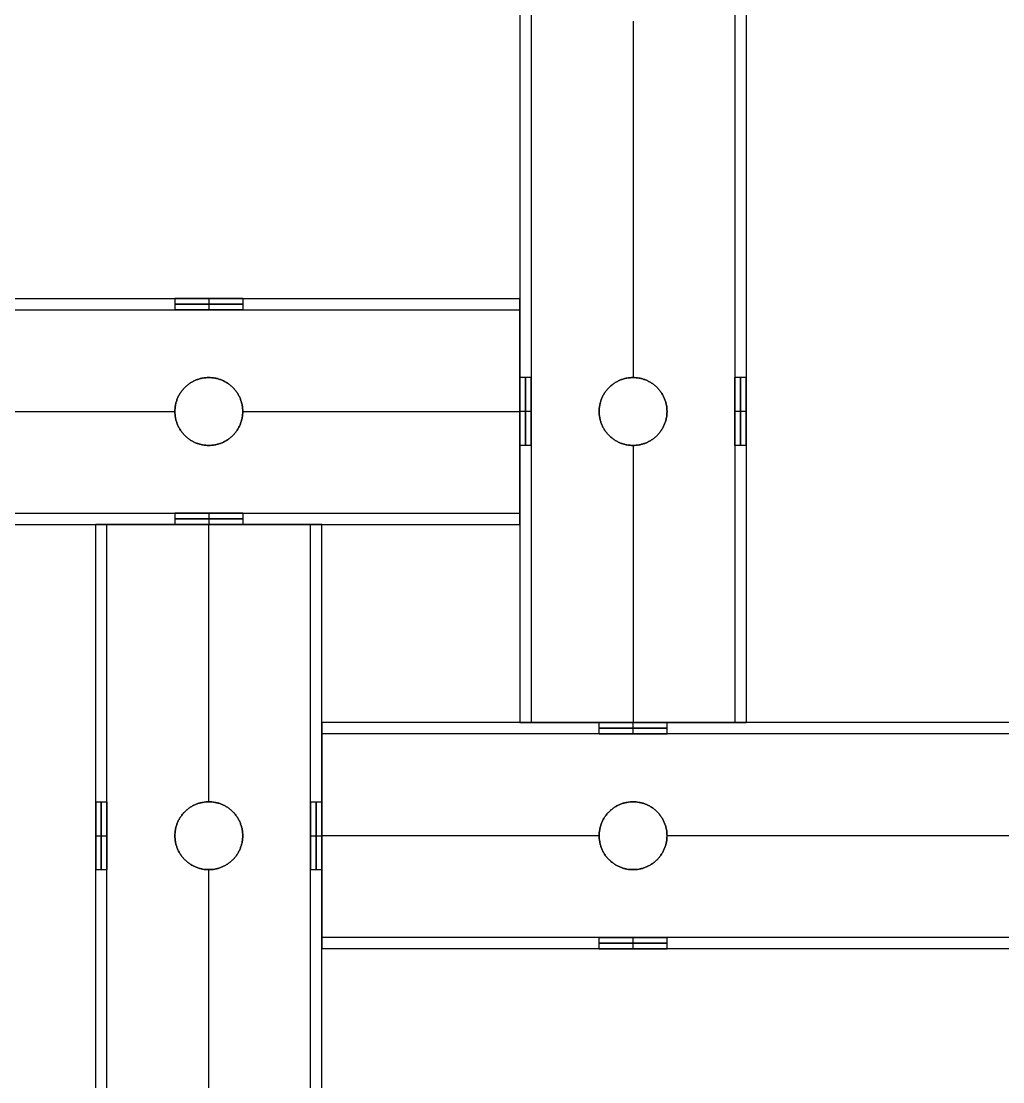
# Model space of a CAD drawing. Header units: millimetres. Extents: x 1279 to 9834, y -699 to 998.
# Drawn here: x 9105.7 to 9279.3, y -27.7 to 159.8 of the extents above; entities that cross this region are included whole.
import ezdxf

# ---------------------------------------------------------------- set-up
doc = ezdxf.new("R2010")
doc.units = ezdxf.units.MM
doc.header["$MEASUREMENT"] = 0
doc.layers.add('staal', color=7, linetype='Continuous', true_color=0x4c4c4c)

msp = doc.modelspace()

# ---------------------------------------------------------------- linework, layer by layer
at = {"layer": 'staal'}
for p, q in [((9132.89, 110.85, 1888.61), (9132.89, 108.85, 1888.61)), ((9138.89, 110.85, 1894.61), (9138.89, 108.85, 1894.61)), ((9138.89, 110.85, 1882.61), (9138.89, 108.85, 1882.61)), ((9144.89, 110.85, 1888.61), (9144.89, 108.85, 1888.61)), ((9193.89, 110.85, 1888.61), (9193.89, 108.85, 1888.61)), ((9138.89, 96.85, 1870.61), (9138.89, 96.85, 1868.61)), ((9138.89, 96.85, 1908.61), (9138.89, 96.85, 1906.61)), ((9195.89, 96.85, 1888.61), (9193.89, 96.85, 1888.61)), ((9213.89, 96.85, 1870.61), (9213.89, 96.85, 1868.61)), ((9213.89, 96.85, 1908.61), (9213.89, 96.85, 1906.61)), ((9233.89, 96.85, 1888.61), (9231.89, 96.85, 1888.61)), ((9132.89, 90.85, 1870.61), (9132.89, 90.85, 1868.61)), ((9132.89, 90.85, 1908.61), (9132.89, 90.85, 1906.61)), ((9144.89, 90.85, 1870.61), (9144.89, 90.85, 1868.61)), ((9144.89, 90.85, 1908.61), (9144.89, 90.85, 1906.61)), ((9193.89, 90.85, 1908.61), (9193.89, 90.85, 1906.61)), ((9193.89, 90.85, 1870.61), (9193.89, 90.85, 1868.61)), ((9195.89, 90.85, 1894.61), (9193.89, 90.85, 1894.61)), ((9195.89, 90.85, 1882.61), (9193.89, 90.85, 1882.61)), ((9207.89, 90.85, 1870.61), (9207.89, 90.85, 1868.61)), ((9207.89, 90.85, 1908.61), (9207.89, 90.85, 1906.61)), ((9219.89, 90.85, 1870.61), (9219.89, 90.85, 1868.61)), ((9219.89, 90.85, 1908.61), (9219.89, 90.85, 1906.61)), ((9233.89, 90.85, 1894.61), (9231.89, 90.85, 1894.61)), ((9233.89, 90.85, 1882.61), (9231.89, 90.85, 1882.61)), ((9138.89, 84.85, 1870.61), (9138.89, 84.85, 1868.61)), ((9138.89, 84.85, 1908.61), (9138.89, 84.85, 1906.61)), ((9195.89, 84.85, 1888.61), (9193.89, 84.85, 1888.61)), ((9213.89, 84.85, 1870.61), (9213.89, 84.85, 1868.61)), ((9213.89, 84.85, 1908.61), (9213.89, 84.85, 1906.61)), ((9233.89, 84.85, 1888.61), (9231.89, 84.85, 1888.61)), ((9132.89, 72.85, 1888.61), (9132.89, 70.85, 1888.61)), ((9138.89, 72.85, 1894.61), (9138.89, 70.85, 1894.61)), ((9138.89, 72.85, 1882.61), (9138.89, 70.85, 1882.61)), ((9144.89, 72.85, 1888.61), (9144.89, 70.85, 1888.61)), ((9193.89, 72.85, 1888.61), (9193.89, 70.85, 1888.61)), ((9118.89, 70.85, 1888.61), (9120.89, 70.85, 1888.61)), ((9138.89, 70.85, 1908.61), (9138.89, 70.85, 1906.61)), ((9138.89, 70.85, 1870.61), (9138.89, 70.85, 1868.61)), ((9156.89, 70.85, 1888.61), (9158.89, 70.85, 1888.61)), ((9158.89, 33.85, 1888.61), (9158.89, 35.85, 1888.61)), ((9195.89, 35.85, 1888.61), (9193.89, 35.85, 1888.61)), ((9207.89, 33.85, 1888.61), (9207.89, 35.85, 1888.61)), ((9213.89, 33.85, 1894.61), (9213.89, 35.85, 1894.61)), ((9213.89, 33.85, 1882.61), (9213.89, 35.85, 1882.61)), ((9213.89, 35.85, 1908.61), (9213.89, 35.85, 1906.61)), ((9213.89, 35.85, 1870.61), (9213.89, 35.85, 1868.61)), ((9219.89, 33.85, 1888.61), (9219.89, 35.85, 1888.61)), ((9233.89, 35.85, 1888.61), (9231.89, 35.85, 1888.61)), ((9118.89, 21.85, 1888.61), (9120.89, 21.85, 1888.61)), ((9138.89, 21.85, 1870.61), (9138.89, 21.85, 1868.61)), ((9138.89, 21.85, 1908.61), (9138.89, 21.85, 1906.61)), ((9156.89, 21.85, 1888.61), (9158.89, 21.85, 1888.61)), ((9213.89, 21.85, 1870.61), (9213.89, 21.85, 1868.61)), ((9213.89, 21.85, 1908.61), (9213.89, 21.85, 1906.61)), ((9118.89, 15.85, 1894.61), (9120.89, 15.85, 1894.61)), ((9118.89, 15.85, 1882.61), (9120.89, 15.85, 1882.61)), ((9132.89, 15.85, 1870.61), (9132.89, 15.85, 1868.61)), ((9132.89, 15.85, 1908.61), (9132.89, 15.85, 1906.61)), ((9144.89, 15.85, 1870.61), (9144.89, 15.85, 1868.61)), ((9144.89, 15.85, 1908.61), (9144.89, 15.85, 1906.61)), ((9156.89, 15.85, 1894.61), (9158.89, 15.85, 1894.61)), ((9156.89, 15.85, 1882.61), (9158.89, 15.85, 1882.61)), ((9158.89, 15.85, 1908.61), (9158.89, 15.85, 1906.61)), ((9158.89, 15.85, 1870.61), (9158.89, 15.85, 1868.61)), ((9207.89, 15.85, 1870.61), (9207.89, 15.85, 1868.61)), ((9207.89, 15.85, 1908.61), (9207.89, 15.85, 1906.61)), ((9219.89, 15.85, 1870.61), (9219.89, 15.85, 1868.61)), ((9219.89, 15.85, 1908.61), (9219.89, 15.85, 1906.61)), ((9118.89, 9.85, 1888.61), (9120.89, 9.85, 1888.61)), ((9138.89, 9.85, 1870.61), (9138.89, 9.85, 1868.61)), ((9138.89, 9.85, 1908.61), (9138.89, 9.85, 1906.61)), ((9156.89, 9.85, 1888.61), (9158.89, 9.85, 1888.61)), ((9213.89, 9.85, 1870.61), (9213.89, 9.85, 1868.61)), ((9213.89, 9.85, 1908.61), (9213.89, 9.85, 1906.61)), ((9158.89, -4.15, 1888.61), (9158.89, -2.15, 1888.61)), ((9207.89, -4.15, 1888.61), (9207.89, -2.15, 1888.61)), ((9213.89, -4.15, 1894.61), (9213.89, -2.15, 1894.61)), ((9213.89, -4.15, 1882.61), (9213.89, -2.15, 1882.61)), ((9219.89, -4.15, 1888.61), (9219.89, -2.15, 1888.61))]:
    msp.add_line(p, q, dxfattribs=at)
for points in [[(9193.89, 671.35, 1868.61), (9193.89, 353.6, 1868.61), (9193.89, 35.85, 1868.61)], [(9193.89, 671.35, 1908.61), (9193.89, 353.6, 1908.61), (9193.89, 35.85, 1908.61)], [(9195.89, 671.35, 1870.61), (9195.89, 353.6, 1870.61), (9195.89, 35.85, 1870.61)], [(9195.89, 671.35, 1906.61), (9195.89, 353.6, 1906.61), (9195.89, 35.85, 1906.61)], [(9231.89, 671.35, 1870.61), (9231.89, 353.6, 1870.61), (9231.89, 35.85, 1870.61)], [(9231.89, 671.35, 1906.61), (9231.89, 353.6, 1906.61), (9231.89, 35.85, 1906.61)], [(9233.89, 671.35, 1868.61), (9233.89, 353.6, 1868.61), (9233.89, 35.85, 1868.61)], [(9233.89, 671.35, 1908.61), (9233.89, 353.6, 1908.61), (9233.89, 35.85, 1908.61)], [(9193.89, 159.85, 1888.61), (9193.89, 128.35, 1888.61), (9193.89, 96.85, 1888.61)], [(9195.89, 159.85, 1888.61), (9195.89, 128.35, 1888.61), (9195.89, 96.85, 1888.61)], [(9213.89, 159.85, 1868.61), (9213.89, 128.35, 1868.61), (9213.89, 96.85, 1868.61)], [(9213.89, 159.85, 1908.61), (9213.89, 128.35, 1908.61), (9213.89, 96.85, 1908.61)], [(9213.89, 159.85, 1870.61), (9213.89, 128.35, 1870.61), (9213.89, 96.85, 1870.61)], [(9213.89, 159.85, 1906.61), (9213.89, 128.35, 1906.61), (9213.89, 96.85, 1906.61)], [(9231.89, 159.85, 1888.61), (9231.89, 128.35, 1888.61), (9231.89, 96.85, 1888.61)], [(9233.89, 159.85, 1888.61), (9233.89, 128.35, 1888.61), (9233.89, 96.85, 1888.61)], [(8558.39, 110.85, 1868.61), (8876.14, 110.85, 1868.61), (9193.89, 110.85, 1868.61)], [(8558.39, 110.85, 1908.61), (8876.14, 110.85, 1908.61), (9193.89, 110.85, 1908.61)], [(9069.89, 110.85, 1888.61), (9101.39, 110.85, 1888.61), (9132.89, 110.85, 1888.61)], [(9144.89, 110.85, 1888.61), (9169.39, 110.85, 1888.61), (9193.89, 110.85, 1888.61)], [(9193.89, 110.85, 1868.61), (9193.89, 90.85, 1868.61), (9193.89, 70.85, 1868.61)], [(9193.89, 70.85, 1908.61), (9193.89, 90.85, 1908.61), (9193.89, 110.85, 1908.61)], [(9193.89, 110.85, 1908.61), (9193.89, 110.85, 1888.61), (9193.89, 110.85, 1868.61)], [(8558.39, 108.85, 1870.61), (8876.14, 108.85, 1870.61), (9193.89, 108.85, 1870.61)], [(8558.39, 108.85, 1906.61), (8876.14, 108.85, 1906.61), (9193.89, 108.85, 1906.61)], [(9069.89, 108.85, 1888.61), (9101.39, 108.85, 1888.61), (9132.89, 108.85, 1888.61)], [(9144.89, 108.85, 1888.61), (9169.39, 108.85, 1888.61), (9193.89, 108.85, 1888.61)], [(9193.89, 72.85, 1870.61), (9193.89, 90.85, 1870.61), (9193.89, 108.85, 1870.61)], [(9193.89, 108.85, 1870.61), (9193.89, 108.85, 1888.61), (9193.89, 108.85, 1906.61)], [(9193.89, 108.85, 1906.61), (9193.89, 90.85, 1906.61), (9193.89, 72.85, 1906.61)], [(9069.89, 90.85, 1868.61), (9101.39, 90.85, 1868.61), (9132.89, 90.85, 1868.61)], [(9069.89, 90.85, 1908.61), (9101.39, 90.85, 1908.61), (9132.89, 90.85, 1908.61)], [(9069.89, 90.85, 1870.61), (9101.39, 90.85, 1870.61), (9132.89, 90.85, 1870.61)], [(9069.89, 90.85, 1906.61), (9101.39, 90.85, 1906.61), (9132.89, 90.85, 1906.61)], [(9144.89, 90.85, 1868.61), (9169.39, 90.85, 1868.61), (9193.89, 90.85, 1868.61)], [(9144.89, 90.85, 1908.61), (9169.39, 90.85, 1908.61), (9193.89, 90.85, 1908.61)], [(9144.89, 90.85, 1870.61), (9169.39, 90.85, 1870.61), (9193.89, 90.85, 1870.61)], [(9144.89, 90.85, 1906.61), (9169.39, 90.85, 1906.61), (9193.89, 90.85, 1906.61)], [(9193.89, 84.85, 1888.61), (9193.89, 60.35, 1888.61), (9193.89, 35.85, 1888.61)], [(9195.89, 84.85, 1888.61), (9195.89, 60.35, 1888.61), (9195.89, 35.85, 1888.61)], [(9213.89, 84.85, 1868.61), (9213.89, 60.35, 1868.61), (9213.89, 35.85, 1868.61)], [(9213.89, 84.85, 1908.61), (9213.89, 60.35, 1908.61), (9213.89, 35.85, 1908.61)], [(9213.89, 84.85, 1870.61), (9213.89, 60.35, 1870.61), (9213.89, 35.85, 1870.61)], [(9213.89, 84.85, 1906.61), (9213.89, 60.35, 1906.61), (9213.89, 35.85, 1906.61)], [(9231.89, 84.85, 1888.61), (9231.89, 60.35, 1888.61), (9231.89, 35.85, 1888.61)], [(9233.89, 84.85, 1888.61), (9233.89, 60.35, 1888.61), (9233.89, 35.85, 1888.61)], [(8558.39, 72.85, 1870.61), (8876.14, 72.85, 1870.61), (9193.89, 72.85, 1870.61)], [(8558.39, 72.85, 1906.61), (8876.14, 72.85, 1906.61), (9193.89, 72.85, 1906.61)], [(9069.89, 72.85, 1888.61), (9101.39, 72.85, 1888.61), (9132.89, 72.85, 1888.61)], [(9144.89, 72.85, 1888.61), (9169.39, 72.85, 1888.61), (9193.89, 72.85, 1888.61)], [(9193.89, 72.85, 1906.61), (9193.89, 72.85, 1888.61), (9193.89, 72.85, 1870.61)], [(8558.39, 70.85, 1868.61), (8876.14, 70.85, 1868.61), (9193.89, 70.85, 1868.61)], [(8558.39, 70.85, 1908.61), (8876.14, 70.85, 1908.61), (9193.89, 70.85, 1908.61)], [(9069.89, 70.85, 1888.61), (9101.39, 70.85, 1888.61), (9132.89, 70.85, 1888.61)], [(9118.89, 70.85, 1868.61), (9138.89, 70.85, 1868.61), (9158.89, 70.85, 1868.61)], [(9118.89, -564.65, 1868.61), (9118.89, -246.9, 1868.61), (9118.89, 70.85, 1868.61)], [(9118.89, -564.65, 1908.61), (9118.89, -246.9, 1908.61), (9118.89, 70.85, 1908.61)], [(9158.89, 70.85, 1908.61), (9138.89, 70.85, 1908.61), (9118.89, 70.85, 1908.61)], [(9118.89, 70.85, 1908.61), (9118.89, 70.85, 1888.61), (9118.89, 70.85, 1868.61)], [(9118.89, 21.85, 1888.61), (9118.89, 46.35, 1888.61), (9118.89, 70.85, 1888.61)], [(9120.89, -564.65, 1870.61), (9120.89, -246.9, 1870.61), (9120.89, 70.85, 1870.61)], [(9156.89, 70.85, 1870.61), (9138.89, 70.85, 1870.61), (9120.89, 70.85, 1870.61)], [(9120.89, -564.65, 1906.61), (9120.89, -246.9, 1906.61), (9120.89, 70.85, 1906.61)], [(9120.89, 70.85, 1870.61), (9120.89, 70.85, 1888.61), (9120.89, 70.85, 1906.61)], [(9120.89, 70.85, 1906.61), (9138.89, 70.85, 1906.61), (9156.89, 70.85, 1906.61)], [(9120.89, 21.85, 1888.61), (9120.89, 46.35, 1888.61), (9120.89, 70.85, 1888.61)], [(9138.89, 21.85, 1868.61), (9138.89, 46.35, 1868.61), (9138.89, 70.85, 1868.61)], [(9138.89, 21.85, 1908.61), (9138.89, 46.35, 1908.61), (9138.89, 70.85, 1908.61)], [(9138.89, 21.85, 1870.61), (9138.89, 46.35, 1870.61), (9138.89, 70.85, 1870.61)], [(9138.89, 21.85, 1906.61), (9138.89, 46.35, 1906.61), (9138.89, 70.85, 1906.61)], [(9144.89, 70.85, 1888.61), (9169.39, 70.85, 1888.61), (9193.89, 70.85, 1888.61)], [(9156.89, -564.65, 1870.61), (9156.89, -246.9, 1870.61), (9156.89, 70.85, 1870.61)], [(9156.89, 70.85, 1906.61), (9156.89, 70.85, 1888.61), (9156.89, 70.85, 1870.61)], [(9156.89, -564.65, 1906.61), (9156.89, -246.9, 1906.61), (9156.89, 70.85, 1906.61)], [(9156.89, 21.85, 1888.61), (9156.89, 46.35, 1888.61), (9156.89, 70.85, 1888.61)], [(9158.89, -564.65, 1868.61), (9158.89, -246.9, 1868.61), (9158.89, 70.85, 1868.61)], [(9158.89, -564.65, 1908.61), (9158.89, -246.9, 1908.61), (9158.89, 70.85, 1908.61)], [(9158.89, 70.85, 1868.61), (9158.89, 70.85, 1888.61), (9158.89, 70.85, 1908.61)], [(9158.89, 21.85, 1888.61), (9158.89, 46.35, 1888.61), (9158.89, 70.85, 1888.61)], [(9193.89, 70.85, 1868.61), (9193.89, 70.85, 1888.61), (9193.89, 70.85, 1908.61)], [(9794.39, 35.85, 1868.61), (9476.64, 35.85, 1868.61), (9158.89, 35.85, 1868.61)], [(9158.89, -4.15, 1868.61), (9158.89, 15.85, 1868.61), (9158.89, 35.85, 1868.61)], [(9794.39, 35.85, 1908.61), (9476.64, 35.85, 1908.61), (9158.89, 35.85, 1908.61)], [(9158.89, 35.85, 1868.61), (9158.89, 35.85, 1888.61), (9158.89, 35.85, 1908.61)], [(9158.89, 35.85, 1908.61), (9158.89, 15.85, 1908.61), (9158.89, -4.15, 1908.61)], [(9207.89, 35.85, 1888.61), (9183.39, 35.85, 1888.61), (9158.89, 35.85, 1888.61)], [(9233.89, 35.85, 1868.61), (9213.89, 35.85, 1868.61), (9193.89, 35.85, 1868.61)], [(9193.89, 35.85, 1868.61), (9193.89, 35.85, 1888.61), (9193.89, 35.85, 1908.61)], [(9193.89, 35.85, 1908.61), (9213.89, 35.85, 1908.61), (9233.89, 35.85, 1908.61)], [(9195.89, 35.85, 1906.61), (9195.89, 35.85, 1888.61), (9195.89, 35.85, 1870.61)], [(9195.89, 35.85, 1870.61), (9213.89, 35.85, 1870.61), (9231.89, 35.85, 1870.61)], [(9231.89, 35.85, 1906.61), (9213.89, 35.85, 1906.61), (9195.89, 35.85, 1906.61)], [(9282.89, 35.85, 1888.61), (9251.39, 35.85, 1888.61), (9219.89, 35.85, 1888.61)], [(9231.89, 35.85, 1870.61), (9231.89, 35.85, 1888.61), (9231.89, 35.85, 1906.61)], [(9233.89, 35.85, 1908.61), (9233.89, 35.85, 1888.61), (9233.89, 35.85, 1868.61)], [(9794.39, 33.85, 1870.61), (9476.64, 33.85, 1870.61), (9158.89, 33.85, 1870.61)], [(9158.89, 33.85, 1906.61), (9158.89, 33.85, 1888.61), (9158.89, 33.85, 1870.61)], [(9794.39, 33.85, 1906.61), (9476.64, 33.85, 1906.61), (9158.89, 33.85, 1906.61)], [(9158.89, 33.85, 1870.61), (9158.89, 15.85, 1870.61), (9158.89, -2.15, 1870.61)], [(9158.89, -2.15, 1906.61), (9158.89, 15.85, 1906.61), (9158.89, 33.85, 1906.61)], [(9207.89, 33.85, 1888.61), (9183.39, 33.85, 1888.61), (9158.89, 33.85, 1888.61)], [(9282.89, 33.85, 1888.61), (9251.39, 33.85, 1888.61), (9219.89, 33.85, 1888.61)], [(9207.89, 15.85, 1868.61), (9183.39, 15.85, 1868.61), (9158.89, 15.85, 1868.61)], [(9207.89, 15.85, 1908.61), (9183.39, 15.85, 1908.61), (9158.89, 15.85, 1908.61)], [(9207.89, 15.85, 1870.61), (9183.39, 15.85, 1870.61), (9158.89, 15.85, 1870.61)], [(9207.89, 15.85, 1906.61), (9183.39, 15.85, 1906.61), (9158.89, 15.85, 1906.61)], [(9282.89, 15.85, 1868.61), (9251.39, 15.85, 1868.61), (9219.89, 15.85, 1868.61)], [(9282.89, 15.85, 1908.61), (9251.39, 15.85, 1908.61), (9219.89, 15.85, 1908.61)], [(9282.89, 15.85, 1870.61), (9251.39, 15.85, 1870.61), (9219.89, 15.85, 1870.61)], [(9282.89, 15.85, 1906.61), (9251.39, 15.85, 1906.61), (9219.89, 15.85, 1906.61)], [(9118.89, -53.15, 1888.61), (9118.89, -21.65, 1888.61), (9118.89, 9.85, 1888.61)], [(9120.89, -53.15, 1888.61), (9120.89, -21.65, 1888.61), (9120.89, 9.85, 1888.61)], [(9138.89, -53.15, 1868.61), (9138.89, -21.65, 1868.61), (9138.89, 9.85, 1868.61)], [(9138.89, -53.15, 1908.61), (9138.89, -21.65, 1908.61), (9138.89, 9.85, 1908.61)], [(9138.89, -53.15, 1870.61), (9138.89, -21.65, 1870.61), (9138.89, 9.85, 1870.61)], [(9138.89, -53.15, 1906.61), (9138.89, -21.65, 1906.61), (9138.89, 9.85, 1906.61)], [(9156.89, -53.15, 1888.61), (9156.89, -21.65, 1888.61), (9156.89, 9.85, 1888.61)], [(9158.89, -53.15, 1888.61), (9158.89, -21.65, 1888.61), (9158.89, 9.85, 1888.61)], [(9794.39, -2.15, 1870.61), (9476.64, -2.15, 1870.61), (9158.89, -2.15, 1870.61)], [(9794.39, -2.15, 1906.61), (9476.64, -2.15, 1906.61), (9158.89, -2.15, 1906.61)], [(9158.89, -2.15, 1870.61), (9158.89, -2.15, 1888.61), (9158.89, -2.15, 1906.61)], [(9207.89, -2.15, 1888.61), (9183.39, -2.15, 1888.61), (9158.89, -2.15, 1888.61)], [(9282.89, -2.15, 1888.61), (9251.39, -2.15, 1888.61), (9219.89, -2.15, 1888.61)], [(9794.39, -4.15, 1868.61), (9476.64, -4.15, 1868.61), (9158.89, -4.15, 1868.61)], [(9794.39, -4.15, 1908.61), (9476.64, -4.15, 1908.61), (9158.89, -4.15, 1908.61)], [(9158.89, -4.15, 1908.61), (9158.89, -4.15, 1888.61), (9158.89, -4.15, 1868.61)], [(9207.89, -4.15, 1888.61), (9183.39, -4.15, 1888.61), (9158.89, -4.15, 1888.61)], [(9282.89, -4.15, 1888.61), (9251.39, -4.15, 1888.61), (9219.89, -4.15, 1888.61)]]:
    msp.add_open_spline(points, degree=2, dxfattribs=at)
for points, weights, knots in [([(9138.89, 110.85, 1894.61), (9144.89, 110.85, 1894.61), (9144.89, 110.85, 1888.61), (9144.89, 110.85, 1882.61), (9138.89, 110.85, 1882.61), (9132.89, 110.85, 1882.61), (9132.89, 110.85, 1888.61), (9132.89, 110.85, 1894.61), (9138.89, 110.85, 1894.61)], [1, 0.707106781187, 1, 0.707106781187, 1, 0.707106781187, 1, 0.707106781187, 1], [0, 0, 0, 7.853982, 7.853982, 15.707963, 15.707963, 23.561945, 23.561945, 31.415927, 31.415927, 31.415927]), ([(9138.89, 109.85, 1894.61), (9144.89, 109.85, 1894.61), (9144.89, 109.85, 1888.61), (9144.89, 109.85, 1882.61), (9138.89, 109.85, 1882.61), (9132.89, 109.85, 1882.61), (9132.89, 109.85, 1888.61), (9132.89, 109.85, 1894.61), (9138.89, 109.85, 1894.61)], [1, 0.707106781187, 1, 0.707106781187, 1, 0.707106781187, 1, 0.707106781187, 1], [0, 0, 0, 7.853982, 7.853982, 15.707963, 15.707963, 23.561945, 23.561945, 31.415927, 31.415927, 31.415927]), ([(9138.89, 108.85, 1894.61), (9132.89, 108.85, 1894.61), (9132.89, 108.85, 1888.61), (9132.89, 108.85, 1882.61), (9138.89, 108.85, 1882.61), (9144.89, 108.85, 1882.61), (9144.89, 108.85, 1888.61), (9144.89, 108.85, 1894.61), (9138.89, 108.85, 1894.61)], [1, 0.707106781187, 1, 0.707106781187, 1, 0.707106781187, 1, 0.707106851018, 0.999999860338], [-31.415927, -31.415927, -31.415927, -23.561944, -23.561944, -15.707962, -15.707962, -7.85398, -7.85398, 0, 0, 0]), ([(9138.89, 84.85, 1868.61), (9132.89, 84.85, 1868.61), (9132.89, 90.85, 1868.61), (9132.89, 96.85, 1868.61), (9138.89, 96.85, 1868.61), (9144.89, 96.85, 1868.61), (9144.89, 90.85, 1868.61), (9144.89, 84.85, 1868.61), (9138.89, 84.85, 1868.61)], [1, 0.707106781187, 1, 0.707106781187, 1, 0.707106781187, 1, 0.707106781187, 1], [-31.415927, -31.415927, -31.415927, -23.561945, -23.561945, -15.707963, -15.707963, -7.853982, -7.853982, 0, 0, 0]), ([(9138.89, 84.85, 1908.61), (9144.89, 84.85, 1908.61), (9144.89, 90.85, 1908.61), (9144.89, 96.85, 1908.61), (9138.89, 96.85, 1908.61), (9132.89, 96.85, 1908.61), (9132.89, 90.85, 1908.61), (9132.89, 84.85, 1908.61), (9138.89, 84.85, 1908.61)], [1, 0.707106781187, 1, 0.707106781187, 1, 0.707106781187, 1, 0.707106781187, 1], [0, 0, 0, 7.853982, 7.853982, 15.707963, 15.707963, 23.561945, 23.561945, 31.415927, 31.415927, 31.415927]), ([(9138.89, 84.85, 1870.61), (9144.89, 84.85, 1870.61), (9144.89, 90.85, 1870.61), (9144.89, 96.85, 1870.61), (9138.89, 96.85, 1870.61), (9132.89, 96.85, 1870.61), (9132.89, 90.85, 1870.61), (9132.89, 84.85, 1870.61), (9138.89, 84.85, 1870.61)], [1, 0.707106781187, 1, 0.707106781187, 1, 0.707106781187, 1, 0.707106781187, 1], [0, 0, 0, 7.853982, 7.853982, 15.707963, 15.707963, 23.561945, 23.561945, 31.415927, 31.415927, 31.415927]), ([(9138.89, 84.85, 1906.61), (9132.89, 84.85, 1906.61), (9132.89, 90.85, 1906.61), (9132.89, 96.85, 1906.61), (9138.89, 96.85, 1906.61), (9144.89, 96.85, 1906.61), (9144.89, 90.85, 1906.61), (9144.89, 84.85, 1906.61), (9138.89, 84.85, 1906.61)], [1, 0.707106781187, 1, 0.707106781187, 1, 0.707106781187, 1, 0.707106781187, 1], [-31.415927, -31.415927, -31.415927, -23.561945, -23.561945, -15.707963, -15.707963, -7.853982, -7.853982, 0, 0, 0]), ([(9138.89, 84.85, 1869.61), (9144.89, 84.85, 1869.61), (9144.89, 90.85, 1869.61), (9144.89, 96.85, 1869.61), (9138.89, 96.85, 1869.61), (9132.89, 96.85, 1869.61), (9132.89, 90.85, 1869.61), (9132.89, 84.85, 1869.61), (9138.89, 84.85, 1869.61)], [1, 0.707106781187, 1, 0.707106781187, 1, 0.707106781187, 1, 0.707106781187, 1], [0, 0, 0, 7.853982, 7.853982, 15.707963, 15.707963, 23.561945, 23.561945, 31.415927, 31.415927, 31.415927]), ([(9138.89, 84.85, 1907.61), (9144.89, 84.85, 1907.61), (9144.89, 90.85, 1907.61), (9144.89, 96.85, 1907.61), (9138.89, 96.85, 1907.61), (9132.89, 96.85, 1907.61), (9132.89, 90.85, 1907.61), (9132.89, 84.85, 1907.61), (9138.89, 84.85, 1907.61)], [1, 0.707106781187, 1, 0.707106781187, 1, 0.707106781187, 1, 0.707106781187, 1], [0, 0, 0, 7.853982, 7.853982, 15.707963, 15.707963, 23.561945, 23.561945, 31.415927, 31.415927, 31.415927]), ([(9193.89, 90.85, 1894.61), (9193.89, 96.85, 1894.61), (9193.89, 96.85, 1888.61), (9193.89, 96.85, 1882.61), (9193.89, 90.85, 1882.61), (9193.89, 84.85, 1882.61), (9193.89, 84.85, 1888.61), (9193.89, 84.85, 1894.61), (9193.89, 90.85, 1894.61)], [1, 0.707106781187, 1, 0.707106781187, 1, 0.707106781187, 1, 0.707106781187, 1], [-31.415927, -31.415927, -31.415927, -23.561945, -23.561945, -15.707963, -15.707963, -7.853982, -7.853982, 0, 0, 0]), ([(9194.89, 90.85, 1894.61), (9194.89, 84.85, 1894.61), (9194.89, 84.85, 1888.61), (9194.89, 84.85, 1882.61), (9194.89, 90.85, 1882.61), (9194.89, 96.85, 1882.61), (9194.89, 96.85, 1888.61), (9194.89, 96.85, 1894.61), (9194.89, 90.85, 1894.61)], [1, 0.707106781187, 1, 0.707106781187, 1, 0.707106781187, 1, 0.707106781187, 1], [0, 0, 0, 7.853982, 7.853982, 15.707963, 15.707963, 23.561945, 23.561945, 31.415927, 31.415927, 31.415927]), ([(9195.89, 90.85, 1894.61), (9195.89, 84.85, 1894.61), (9195.89, 84.85, 1888.61), (9195.89, 84.85, 1882.61), (9195.89, 90.85, 1882.61), (9195.89, 96.85, 1882.61), (9195.89, 96.85, 1888.61), (9195.89, 96.85, 1894.61), (9195.89, 90.85, 1894.61)], [0.999999860338, 0.707106851018, 1, 0.707106781187, 1, 0.707106781187, 1, 0.707106851018, 0.999999860338], [0, 0, 0, 7.853981, 7.853981, 15.707963, 15.707963, 23.561946, 23.561946, 31.415927, 31.415927, 31.415927]), ([(9207.89, 90.85, 1868.61), (9207.89, 96.85, 1868.61), (9213.89, 96.85, 1868.61), (9219.89, 96.85, 1868.61), (9219.89, 90.85, 1868.61), (9219.89, 84.85, 1868.61), (9213.89, 84.85, 1868.61), (9207.89, 84.85, 1868.61), (9207.89, 90.85, 1868.61)], [1, 0.707106781187, 1, 0.707106781187, 1, 0.707106781187, 1, 0.707106781187, 1], [-31.415927, -31.415927, -31.415927, -23.561945, -23.561945, -15.707963, -15.707963, -7.853982, -7.853982, 0, 0, 0]), ([(9207.89, 90.85, 1908.61), (9207.89, 84.85, 1908.61), (9213.89, 84.85, 1908.61), (9219.89, 84.85, 1908.61), (9219.89, 90.85, 1908.61), (9219.89, 96.85, 1908.61), (9213.89, 96.85, 1908.61), (9207.89, 96.85, 1908.61), (9207.89, 90.85, 1908.61)], [1, 0.707106781187, 1, 0.707106781187, 1, 0.707106781187, 1, 0.707106781187, 1], [0, 0, 0, 7.853982, 7.853982, 15.707963, 15.707963, 23.561945, 23.561945, 31.415927, 31.415927, 31.415927]), ([(9207.89, 90.85, 1870.61), (9207.89, 84.85, 1870.61), (9213.89, 84.85, 1870.61), (9219.89, 84.85, 1870.61), (9219.89, 90.85, 1870.61), (9219.89, 96.85, 1870.61), (9213.89, 96.85, 1870.61), (9207.89, 96.85, 1870.61), (9207.89, 90.85, 1870.61)], [1, 0.707106781187, 1, 0.707106781187, 1, 0.707106781187, 1, 0.707106781187, 1], [0, 0, 0, 7.853982, 7.853982, 15.707963, 15.707963, 23.561945, 23.561945, 31.415927, 31.415927, 31.415927]), ([(9207.89, 90.85, 1906.61), (9207.89, 96.85, 1906.61), (9213.89, 96.85, 1906.61), (9219.89, 96.85, 1906.61), (9219.89, 90.85, 1906.61), (9219.89, 84.85, 1906.61), (9213.89, 84.85, 1906.61), (9207.89, 84.85, 1906.61), (9207.89, 90.85, 1906.61)], [1, 0.707106781187, 1, 0.707106781187, 1, 0.707106781187, 1, 0.707106781187, 1], [-31.415927, -31.415927, -31.415927, -23.561945, -23.561945, -15.707963, -15.707963, -7.853982, -7.853982, 0, 0, 0]), ([(9207.89, 90.85, 1869.61), (9207.89, 84.85, 1869.61), (9213.89, 84.85, 1869.61), (9219.89, 84.85, 1869.61), (9219.89, 90.85, 1869.61), (9219.89, 96.85, 1869.61), (9213.89, 96.85, 1869.61), (9207.89, 96.85, 1869.61), (9207.89, 90.85, 1869.61)], [1, 0.707106781187, 1, 0.707106781187, 1, 0.707106781187, 1, 0.707106781187, 1], [0, 0, 0, 7.853982, 7.853982, 15.707963, 15.707963, 23.561945, 23.561945, 31.415927, 31.415927, 31.415927]), ([(9207.89, 90.85, 1907.61), (9207.89, 84.85, 1907.61), (9213.89, 84.85, 1907.61), (9219.89, 84.85, 1907.61), (9219.89, 90.85, 1907.61), (9219.89, 96.85, 1907.61), (9213.89, 96.85, 1907.61), (9207.89, 96.85, 1907.61), (9207.89, 90.85, 1907.61)], [1, 0.707106781187, 1, 0.707106781187, 1, 0.707106781187, 1, 0.707106781187, 1], [0, 0, 0, 7.853982, 7.853982, 15.707963, 15.707963, 23.561945, 23.561945, 31.415927, 31.415927, 31.415927]), ([(9231.89, 90.85, 1894.61), (9231.89, 96.85, 1894.61), (9231.89, 96.85, 1888.61), (9231.89, 96.85, 1882.61), (9231.89, 90.85, 1882.61), (9231.89, 84.85, 1882.61), (9231.89, 84.85, 1888.61), (9231.89, 84.85, 1894.61), (9231.89, 90.85, 1894.61)], [1, 0.707106781187, 1, 0.707106781187, 1, 0.707106781187, 1, 0.707106851018, 0.999999860338], [-31.415927, -31.415927, -31.415927, -23.561944, -23.561944, -15.707962, -15.707962, -7.85398, -7.85398, 0, 0, 0]), ([(9232.89, 90.85, 1894.61), (9232.89, 84.85, 1894.61), (9232.89, 84.85, 1888.61), (9232.89, 84.85, 1882.61), (9232.89, 90.85, 1882.61), (9232.89, 96.85, 1882.61), (9232.89, 96.85, 1888.61), (9232.89, 96.85, 1894.61), (9232.89, 90.85, 1894.61)], [1, 0.707106781187, 1, 0.707106781187, 1, 0.707106781187, 1, 0.707106781187, 1], [0, 0, 0, 7.853982, 7.853982, 15.707963, 15.707963, 23.561945, 23.561945, 31.415927, 31.415927, 31.415927]), ([(9233.89, 90.85, 1894.61), (9233.89, 84.85, 1894.61), (9233.89, 84.85, 1888.61), (9233.89, 84.85, 1882.61), (9233.89, 90.85, 1882.61), (9233.89, 96.85, 1882.61), (9233.89, 96.85, 1888.61), (9233.89, 96.85, 1894.61), (9233.89, 90.85, 1894.61)], [1, 0.707106781187, 1, 0.707106781187, 1, 0.707106781187, 1, 0.707106781187, 1], [0, 0, 0, 7.853982, 7.853982, 15.707963, 15.707963, 23.561945, 23.561945, 31.415927, 31.415927, 31.415927]), ([(9138.89, 72.85, 1894.61), (9144.89, 72.85, 1894.61), (9144.89, 72.85, 1888.61), (9144.89, 72.85, 1882.61), (9138.89, 72.85, 1882.61), (9132.89, 72.85, 1882.61), (9132.89, 72.85, 1888.61), (9132.89, 72.85, 1894.61), (9138.89, 72.85, 1894.61)], [0.999999860338, 0.707106851018, 1, 0.707106781187, 1, 0.707106781187, 1, 0.707106851018, 0.999999860338], [0, 0, 0, 7.853981, 7.853981, 15.707963, 15.707963, 23.561946, 23.561946, 31.415927, 31.415927, 31.415927]), ([(9138.89, 71.85, 1894.61), (9144.89, 71.85, 1894.61), (9144.89, 71.85, 1888.61), (9144.89, 71.85, 1882.61), (9138.89, 71.85, 1882.61), (9132.89, 71.85, 1882.61), (9132.89, 71.85, 1888.61), (9132.89, 71.85, 1894.61), (9138.89, 71.85, 1894.61)], [1, 0.707106781187, 1, 0.707106781187, 1, 0.707106781187, 1, 0.707106781187, 1], [0, 0, 0, 7.853982, 7.853982, 15.707963, 15.707963, 23.561945, 23.561945, 31.415927, 31.415927, 31.415927]), ([(9138.89, 70.85, 1894.61), (9132.89, 70.85, 1894.61), (9132.89, 70.85, 1888.61), (9132.89, 70.85, 1882.61), (9138.89, 70.85, 1882.61), (9144.89, 70.85, 1882.61), (9144.89, 70.85, 1888.61), (9144.89, 70.85, 1894.61), (9138.89, 70.85, 1894.61)], [1, 0.707106781187, 1, 0.707106781187, 1, 0.707106781187, 1, 0.707106781187, 1], [-31.415927, -31.415927, -31.415927, -23.561945, -23.561945, -15.707963, -15.707963, -7.853982, -7.853982, 0, 0, 0]), ([(9213.89, 35.85, 1894.61), (9219.89, 35.85, 1894.61), (9219.89, 35.85, 1888.61), (9219.89, 35.85, 1882.61), (9213.89, 35.85, 1882.61), (9207.89, 35.85, 1882.61), (9207.89, 35.85, 1888.61), (9207.89, 35.85, 1894.61), (9213.89, 35.85, 1894.61)], [1, 0.707106781187, 1, 0.707106781187, 1, 0.707106781187, 1, 0.707106781187, 1], [-31.415927, -31.415927, -31.415927, -23.561945, -23.561945, -15.707963, -15.707963, -7.853982, -7.853982, 0, 0, 0]), ([(9213.89, 34.85, 1894.61), (9207.89, 34.85, 1894.61), (9207.89, 34.85, 1888.61), (9207.89, 34.85, 1882.61), (9213.89, 34.85, 1882.61), (9219.89, 34.85, 1882.61), (9219.89, 34.85, 1888.61), (9219.89, 34.85, 1894.61), (9213.89, 34.85, 1894.61)], [1, 0.707106781187, 1, 0.707106781187, 1, 0.707106781187, 1, 0.707106781187, 1], [0, 0, 0, 7.853982, 7.853982, 15.707963, 15.707963, 23.561945, 23.561945, 31.415927, 31.415927, 31.415927]), ([(9213.89, 33.85, 1894.61), (9207.89, 33.85, 1894.61), (9207.89, 33.85, 1888.61), (9207.89, 33.85, 1882.61), (9213.89, 33.85, 1882.61), (9219.89, 33.85, 1882.61), (9219.89, 33.85, 1888.61), (9219.89, 33.85, 1894.61), (9213.89, 33.85, 1894.61)], [0.999999860338, 0.707106851018, 1, 0.707106781187, 1, 0.707106781187, 1, 0.707106851018, 0.999999860338], [0, 0, 0, 7.853981, 7.853981, 15.707963, 15.707963, 23.561946, 23.561946, 31.415927, 31.415927, 31.415927]), ([(9118.89, 15.85, 1894.61), (9118.89, 21.85, 1894.61), (9118.89, 21.85, 1888.61), (9118.89, 21.85, 1882.61), (9118.89, 15.85, 1882.61), (9118.89, 9.85, 1882.61), (9118.89, 9.85, 1888.61), (9118.89, 9.85, 1894.61), (9118.89, 15.85, 1894.61)], [1, 0.707106781187, 1, 0.707106781187, 1, 0.707106781187, 1, 0.707106781187, 1], [0, 0, 0, 7.853982, 7.853982, 15.707963, 15.707963, 23.561945, 23.561945, 31.415927, 31.415927, 31.415927]), ([(9119.89, 15.85, 1894.61), (9119.89, 21.85, 1894.61), (9119.89, 21.85, 1888.61), (9119.89, 21.85, 1882.61), (9119.89, 15.85, 1882.61), (9119.89, 9.85, 1882.61), (9119.89, 9.85, 1888.61), (9119.89, 9.85, 1894.61), (9119.89, 15.85, 1894.61)], [1, 0.707106781187, 1, 0.707106781187, 1, 0.707106781187, 1, 0.707106781187, 1], [0, 0, 0, 7.853982, 7.853982, 15.707963, 15.707963, 23.561945, 23.561945, 31.415927, 31.415927, 31.415927]), ([(9120.89, 15.85, 1894.61), (9120.89, 9.85, 1894.61), (9120.89, 9.85, 1888.61), (9120.89, 9.85, 1882.61), (9120.89, 15.85, 1882.61), (9120.89, 21.85, 1882.61), (9120.89, 21.85, 1888.61), (9120.89, 21.85, 1894.61), (9120.89, 15.85, 1894.61)], [1, 0.707106781187, 1, 0.707106781187, 1, 0.707106781187, 1, 0.707106851018, 0.999999860338], [-31.415927, -31.415927, -31.415927, -23.561944, -23.561944, -15.707962, -15.707962, -7.85398, -7.85398, 0, 0, 0]), ([(9144.89, 15.85, 1868.61), (9144.89, 9.85, 1868.61), (9138.89, 9.85, 1868.61), (9132.89, 9.85, 1868.61), (9132.89, 15.85, 1868.61), (9132.89, 21.85, 1868.61), (9138.89, 21.85, 1868.61), (9144.89, 21.85, 1868.61), (9144.89, 15.85, 1868.61)], [1, 0.707106781187, 1, 0.707106781187, 1, 0.707106781187, 1, 0.707106781187, 1], [-31.415927, -31.415927, -31.415927, -23.561945, -23.561945, -15.707963, -15.707963, -7.853982, -7.853982, 0, 0, 0]), ([(9144.89, 15.85, 1908.61), (9144.89, 21.85, 1908.61), (9138.89, 21.85, 1908.61), (9132.89, 21.85, 1908.61), (9132.89, 15.85, 1908.61), (9132.89, 9.85, 1908.61), (9138.89, 9.85, 1908.61), (9144.89, 9.85, 1908.61), (9144.89, 15.85, 1908.61)], [1, 0.707106781187, 1, 0.707106781187, 1, 0.707106781187, 1, 0.707106781187, 1], [0, 0, 0, 7.853982, 7.853982, 15.707963, 15.707963, 23.561945, 23.561945, 31.415927, 31.415927, 31.415927]), ([(9144.89, 15.85, 1870.61), (9144.89, 21.85, 1870.61), (9138.89, 21.85, 1870.61), (9132.89, 21.85, 1870.61), (9132.89, 15.85, 1870.61), (9132.89, 9.85, 1870.61), (9138.89, 9.85, 1870.61), (9144.89, 9.85, 1870.61), (9144.89, 15.85, 1870.61)], [1, 0.707106781187, 1, 0.707106781187, 1, 0.707106781187, 1, 0.707106781187, 1], [0, 0, 0, 7.853982, 7.853982, 15.707963, 15.707963, 23.561945, 23.561945, 31.415927, 31.415927, 31.415927]), ([(9144.89, 15.85, 1906.61), (9144.89, 9.85, 1906.61), (9138.89, 9.85, 1906.61), (9132.89, 9.85, 1906.61), (9132.89, 15.85, 1906.61), (9132.89, 21.85, 1906.61), (9138.89, 21.85, 1906.61), (9144.89, 21.85, 1906.61), (9144.89, 15.85, 1906.61)], [1, 0.707106781187, 1, 0.707106781187, 1, 0.707106781187, 1, 0.707106781187, 1], [-31.415927, -31.415927, -31.415927, -23.561945, -23.561945, -15.707963, -15.707963, -7.853982, -7.853982, 0, 0, 0]), ([(9144.89, 15.85, 1869.61), (9144.89, 21.85, 1869.61), (9138.89, 21.85, 1869.61), (9132.89, 21.85, 1869.61), (9132.89, 15.85, 1869.61), (9132.89, 9.85, 1869.61), (9138.89, 9.85, 1869.61), (9144.89, 9.85, 1869.61), (9144.89, 15.85, 1869.61)], [1, 0.707106781187, 1, 0.707106781187, 1, 0.707106781187, 1, 0.707106781187, 1], [0, 0, 0, 7.853982, 7.853982, 15.707963, 15.707963, 23.561945, 23.561945, 31.415927, 31.415927, 31.415927]), ([(9144.89, 15.85, 1907.61), (9144.89, 21.85, 1907.61), (9138.89, 21.85, 1907.61), (9132.89, 21.85, 1907.61), (9132.89, 15.85, 1907.61), (9132.89, 9.85, 1907.61), (9138.89, 9.85, 1907.61), (9144.89, 9.85, 1907.61), (9144.89, 15.85, 1907.61)], [1, 0.707106781187, 1, 0.707106781187, 1, 0.707106781187, 1, 0.707106781187, 1], [0, 0, 0, 7.853982, 7.853982, 15.707963, 15.707963, 23.561945, 23.561945, 31.415927, 31.415927, 31.415927]), ([(9156.89, 15.85, 1894.61), (9156.89, 21.85, 1894.61), (9156.89, 21.85, 1888.61), (9156.89, 21.85, 1882.61), (9156.89, 15.85, 1882.61), (9156.89, 9.85, 1882.61), (9156.89, 9.85, 1888.61), (9156.89, 9.85, 1894.61), (9156.89, 15.85, 1894.61)], [0.999999860338, 0.707106851018, 1, 0.707106781187, 1, 0.707106781187, 1, 0.707106851018, 0.999999860338], [0, 0, 0, 7.853981, 7.853981, 15.707963, 15.707963, 23.561946, 23.561946, 31.415927, 31.415927, 31.415927]), ([(9157.89, 15.85, 1894.61), (9157.89, 21.85, 1894.61), (9157.89, 21.85, 1888.61), (9157.89, 21.85, 1882.61), (9157.89, 15.85, 1882.61), (9157.89, 9.85, 1882.61), (9157.89, 9.85, 1888.61), (9157.89, 9.85, 1894.61), (9157.89, 15.85, 1894.61)], [1, 0.707106781187, 1, 0.707106781187, 1, 0.707106781187, 1, 0.707106781187, 1], [0, 0, 0, 7.853982, 7.853982, 15.707963, 15.707963, 23.561945, 23.561945, 31.415927, 31.415927, 31.415927]), ([(9158.89, 15.85, 1894.61), (9158.89, 9.85, 1894.61), (9158.89, 9.85, 1888.61), (9158.89, 9.85, 1882.61), (9158.89, 15.85, 1882.61), (9158.89, 21.85, 1882.61), (9158.89, 21.85, 1888.61), (9158.89, 21.85, 1894.61), (9158.89, 15.85, 1894.61)], [1, 0.707106781187, 1, 0.707106781187, 1, 0.707106781187, 1, 0.707106781187, 1], [-31.415927, -31.415927, -31.415927, -23.561945, -23.561945, -15.707963, -15.707963, -7.853982, -7.853982, 0, 0, 0]), ([(9213.89, 21.85, 1868.61), (9219.89, 21.85, 1868.61), (9219.89, 15.85, 1868.61), (9219.89, 9.85, 1868.61), (9213.89, 9.85, 1868.61), (9207.89, 9.85, 1868.61), (9207.89, 15.85, 1868.61), (9207.89, 21.85, 1868.61), (9213.89, 21.85, 1868.61)], [1, 0.707106781187, 1, 0.707106781187, 1, 0.707106781187, 1, 0.707106781187, 1], [-31.415927, -31.415927, -31.415927, -23.561945, -23.561945, -15.707963, -15.707963, -7.853982, -7.853982, 0, 0, 0]), ([(9213.89, 21.85, 1908.61), (9207.89, 21.85, 1908.61), (9207.89, 15.85, 1908.61), (9207.89, 9.85, 1908.61), (9213.89, 9.85, 1908.61), (9219.89, 9.85, 1908.61), (9219.89, 15.85, 1908.61), (9219.89, 21.85, 1908.61), (9213.89, 21.85, 1908.61)], [1, 0.707106781187, 1, 0.707106781187, 1, 0.707106781187, 1, 0.707106781187, 1], [0, 0, 0, 7.853982, 7.853982, 15.707963, 15.707963, 23.561945, 23.561945, 31.415927, 31.415927, 31.415927]), ([(9213.89, 21.85, 1870.61), (9207.89, 21.85, 1870.61), (9207.89, 15.85, 1870.61), (9207.89, 9.85, 1870.61), (9213.89, 9.85, 1870.61), (9219.89, 9.85, 1870.61), (9219.89, 15.85, 1870.61), (9219.89, 21.85, 1870.61), (9213.89, 21.85, 1870.61)], [1, 0.707106781187, 1, 0.707106781187, 1, 0.707106781187, 1, 0.707106781187, 1], [0, 0, 0, 7.853982, 7.853982, 15.707963, 15.707963, 23.561945, 23.561945, 31.415927, 31.415927, 31.415927]), ([(9213.89, 21.85, 1906.61), (9219.89, 21.85, 1906.61), (9219.89, 15.85, 1906.61), (9219.89, 9.85, 1906.61), (9213.89, 9.85, 1906.61), (9207.89, 9.85, 1906.61), (9207.89, 15.85, 1906.61), (9207.89, 21.85, 1906.61), (9213.89, 21.85, 1906.61)], [1, 0.707106781187, 1, 0.707106781187, 1, 0.707106781187, 1, 0.707106781187, 1], [-31.415927, -31.415927, -31.415927, -23.561945, -23.561945, -15.707963, -15.707963, -7.853982, -7.853982, 0, 0, 0]), ([(9213.89, 21.85, 1869.61), (9207.89, 21.85, 1869.61), (9207.89, 15.85, 1869.61), (9207.89, 9.85, 1869.61), (9213.89, 9.85, 1869.61), (9219.89, 9.85, 1869.61), (9219.89, 15.85, 1869.61), (9219.89, 21.85, 1869.61), (9213.89, 21.85, 1869.61)], [1, 0.707106781187, 1, 0.707106781187, 1, 0.707106781187, 1, 0.707106781187, 1], [0, 0, 0, 7.853982, 7.853982, 15.707963, 15.707963, 23.561945, 23.561945, 31.415927, 31.415927, 31.415927]), ([(9213.89, 21.85, 1907.61), (9207.89, 21.85, 1907.61), (9207.89, 15.85, 1907.61), (9207.89, 9.85, 1907.61), (9213.89, 9.85, 1907.61), (9219.89, 9.85, 1907.61), (9219.89, 15.85, 1907.61), (9219.89, 21.85, 1907.61), (9213.89, 21.85, 1907.61)], [1, 0.707106781187, 1, 0.707106781187, 1, 0.707106781187, 1, 0.707106781187, 1], [0, 0, 0, 7.853982, 7.853982, 15.707963, 15.707963, 23.561945, 23.561945, 31.415927, 31.415927, 31.415927]), ([(9213.89, -2.15, 1894.61), (9219.89, -2.15, 1894.61), (9219.89, -2.15, 1888.61), (9219.89, -2.15, 1882.61), (9213.89, -2.15, 1882.61), (9207.89, -2.15, 1882.61), (9207.89, -2.15, 1888.61), (9207.89, -2.15, 1894.61), (9213.89, -2.15, 1894.61)], [1, 0.707106781187, 1, 0.707106781187, 1, 0.707106781187, 1, 0.707106851018, 0.999999860338], [-31.415927, -31.415927, -31.415927, -23.561944, -23.561944, -15.707962, -15.707962, -7.85398, -7.85398, 0, 0, 0]), ([(9213.89, -3.15, 1894.61), (9207.89, -3.15, 1894.61), (9207.89, -3.15, 1888.61), (9207.89, -3.15, 1882.61), (9213.89, -3.15, 1882.61), (9219.89, -3.15, 1882.61), (9219.89, -3.15, 1888.61), (9219.89, -3.15, 1894.61), (9213.89, -3.15, 1894.61)], [1, 0.707106781187, 1, 0.707106781187, 1, 0.707106781187, 1, 0.707106781187, 1], [0, 0, 0, 7.853982, 7.853982, 15.707963, 15.707963, 23.561945, 23.561945, 31.415927, 31.415927, 31.415927]), ([(9213.89, -4.15, 1894.61), (9207.89, -4.15, 1894.61), (9207.89, -4.15, 1888.61), (9207.89, -4.15, 1882.61), (9213.89, -4.15, 1882.61), (9219.89, -4.15, 1882.61), (9219.89, -4.15, 1888.61), (9219.89, -4.15, 1894.61), (9213.89, -4.15, 1894.61)], [1, 0.707106781187, 1, 0.707106781187, 1, 0.707106781187, 1, 0.707106781187, 1], [0, 0, 0, 7.853982, 7.853982, 15.707963, 15.707963, 23.561945, 23.561945, 31.415927, 31.415927, 31.415927])]:
    msp.add_rational_spline(points, weights, degree=2, knots=knots, dxfattribs=at)

doc.saveas('drawing.dxf')
